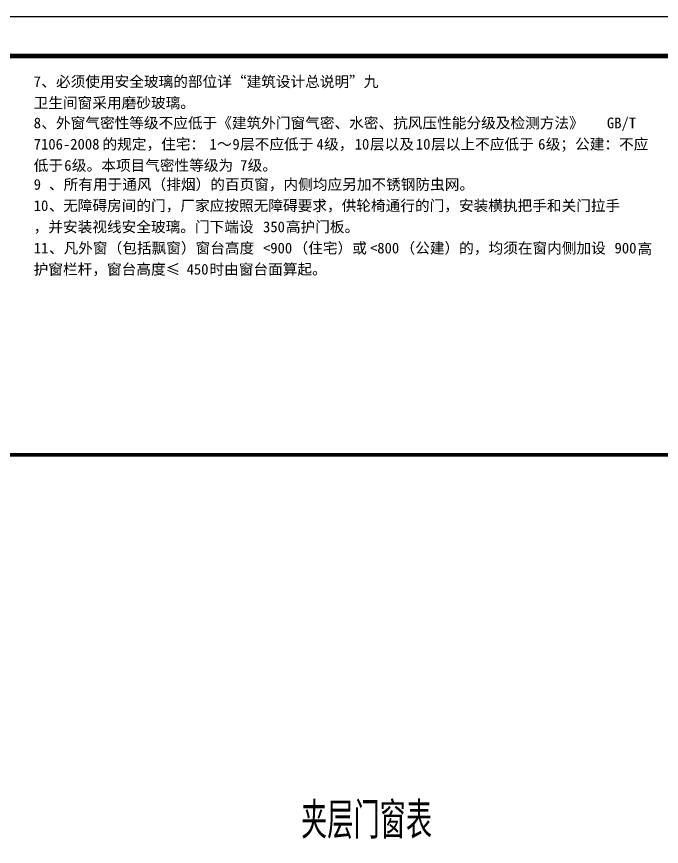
# Model space of a CAD drawing. Header units: millimetres. Extents: x 434053 to 1059003, y -2417481 to 936527.
# Drawn here: x 607878 to 616080, y -2397079 to -2386521 of the extents above; entities that cross this region are included whole.
import ezdxf

# ---------------------------------------------------------------- set-up
doc = ezdxf.new("R2010")
doc.units = ezdxf.units.MM
doc.header["$LTSCALE"] = 1000
doc.header["$MEASUREMENT"] = 0
for name, color, linetype in [('A-ANNO-TABL', 7, 'Continuous'), ('A-ANNO-TTLB', 7, 'Continuous'), ('PUB_TEXT', 7, 'Continuous')]:
    doc.layers.add(name, color=color, linetype=linetype)
doc.styles.add('_TCH_WDTABLE', font='SIMPLEX', dxfattribs={"bigfont": 'GBCBIG'})
doc.styles.add('宋体', font='', dxfattribs={"width": 0.8})
doc.styles.get('宋体').set_extended_font_data('SimSun')

msp = doc.modelspace()

# ---------------------------------------------------------------- linework, layer by layer
msp.add_line((617100.9, -2392097.1), (580050.9, -2392097.1))
at = {"const_width": 50}
msp.add_lwpolyline([(617100.9, -2392097.1), (580050.9, -2392097.1)], dxfattribs=at)
at = {"layer": 'A-ANNO-TTLB'}
msp.add_lwpolyline([(578800.9, -2416221.3), (578800.9, -2386521.3), (620850.9, -2386521.3), (620850.9, -2416221.3)], close=True, dxfattribs=at)
at = {"layer": 'A-ANNO-TTLB', "const_width": 60}
msp.add_lwpolyline([(580050.9, -2415721.3), (620350.9, -2415721.3), (620350.9, -2387021.3), (580050.9, -2387021.3)], close=True, dxfattribs=at)

# ---------------------------------------------------------------- texts
at = {"layer": 'A-ANNO-TABL', "style": '_TCH_WDTABLE'}
msp.add_text('夹层门窗表', height=462.98, dxfattribs=at).set_placement((611495.9, -2396980.6))
at = {"layer": 'PUB_TEXT', "color": 3, "style": '宋体'}
for s, height, p in [('7', 136.7, (608095, -2387416.8)), ('、必须使用安全玻璃的部位详“建筑设计总说明”九', 136.709, (608192.2, -2387416.8)), ('卫生间窗采用磨砂玻璃。', 136.709, (608095, -2387686.8)), ('8', 136.7, (608095.4, -2387942.6)), ('、外窗气密性等级不应低于《建筑外门窗气密、水密、抗风压性能分级及检测方法》', 136.709, (608192.6, -2387942.6)), ('GB/T', 136.71, (615386.5, -2387942.6)), ('的规定，住宅：', 136.71, (608970.3, -2388212.6)), ('层不应低于', 136.71, (610720.2, -2388212.6)), ('级，', 136.71, (611789.5, -2388212.6)), ('层以及', 136.71, (612372.8, -2388212.6)), ('层以上不应低于', 136.71, (613150.6, -2388212.6)), ('级；公建：不应', 136.71, (614608.8, -2388212.6)), ('7106-2008', 136.71, (608095.4, -2388212.6)), ('1', 136.7, (610331.3, -2388212.6)), ('～', 136.7, (610428.5, -2388212.6)), ('9', 136.7, (610623, -2388212.6)), ('4', 136.7, (611692.3, -2388212.6)), ('10', 136.71, (612178.4, -2388212.6)), ('10', 136.71, (612956.1, -2388212.6)), ('6', 136.7, (614511.6, -2388212.6)), ('低于', 136.71, (608095.4, -2388482.6)), ('6', 136.7, (608484.2, -2388482.6)), ('级。本项目气密性等级为', 136.709, (608581.4, -2388482.6)), ('7', 136.7, (610720.2, -2388482.6)), ('级。', 136.71, (610817.4, -2388482.6)), ('9', 136.7, (608095.4, -2388724.6)), ('、所有用于通风（排烟）的百页窗，内侧均应另加不锈钢防虫网。', 136.709, (608289.8, -2388724.6)), ('10', 136.71, (608095.4, -2388994.6)), ('无障碍房间的门，厂家应按照无障碍要求，供轮椅通行的门，安装横执把手和关门拉手', 136.709, (608469.4, -2388994.6)), ('、', 136.7, (608289.8, -2388994.6)), ('，并安装视线安全玻璃。门下端设', 136.709, (608095.4, -2389264.6)), ('350', 136.71, (611011.8, -2389264.6)), ('高护门板。', 136.71, (611303.5, -2389264.6)), ('11', 136.71, (608095.4, -2389534.6)), ('、凡外窗（包括飘窗）窗台高度', 136.709, (608289.8, -2389534.6)), ('<900', 136.71, (611011.8, -2389534.6)), ('（住宅）或', 136.71, (611400.7, -2389534.6)), ('<800', 136.71, (612372.8, -2389534.6)), ('（公建）的，均须在窗内侧加设', 136.709, (612761.7, -2389534.6)), ('900', 136.71, (615483.7, -2389534.6)), ('高', 136.7, (615775.4, -2389543.8)), ('护窗栏杆，窗台高度≤', 136.71, (608095.4, -2389804.6)), ('时由窗台面算起。', 136.71, (610331.3, -2389804.6)), ('450', 136.71, (610039.7, -2389804.6))]:
    msp.add_text(s, height=height, dxfattribs=at).set_placement(p)

doc.saveas('drawing.dxf')
